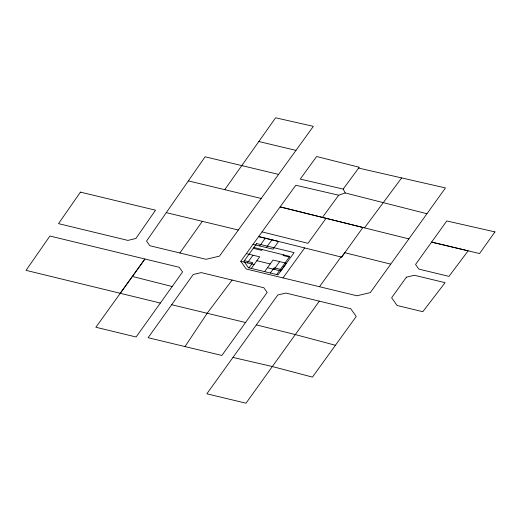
<?xml version="1.0" encoding="UTF-8"?>
<svg xmlns="http://www.w3.org/2000/svg" width="521" height="521" viewBox="0 0 521 521"><rect width="100%" height="100%" fill="white"/><g stroke="black" fill="none" stroke-linecap="round" stroke-linejoin="round"><path stroke-width="0.78" d="M185.001 346.576L207.325 313.036L232.119 280.07M278.579 174.411L205.092 156.795L146.531 241.093L149.859 245.73L206.055 259.315L219.445 256.137L313.368 126.336L275.616 117.798L224.759 189.67M179.869 252.978L202.337 221.334M172.164 286.53L182.565 271.929L179.237 267.293L49.905 236.033L26.05 270.36L160.351 303.053L172.164 286.53L132.386 276.449L95.877 327.247L136.105 336.989L160.351 303.053M171.676 304.726L193.219 274.515L201.23 272.6L263.86 287.755L267.175 292.385L221.874 355.452L148.127 337.699L171.676 304.726L245.528 322.512M132.386 276.449L144.916 258.996L120.266 293.29M232.959 357.432L272.346 366.53L312.45 377.106L356.234 316.468L350.757 308.751L285.834 293.056L277.823 294.964L206.85 393.791L245.997 403.202L319.321 301.151M426.959 213.727L370.301 292.607L356.95 295.778L246.244 269.012L240.767 261.295L295.791 185.248L338.696 195.219L345.208 192.952L426.959 213.727L445.462 187.938L358.624 168.081M247.442 262.91L253.004 255.205M259.686 245.964L265.248 238.26M249.005 267.872L252.75 262.688L244.362 260.669M262.232 249.559L261.653 250.36L253.265 248.341M251.285 268.419L259.673 256.814L246.335 253.597M266.355 247.573L271.923 239.868M264.629 271.636L273.017 260.025L286.355 263.235L280.793 270.94L267.449 267.722M270.347 273.011L274.092 267.827L280.422 269.35M283.476 254.841L282.994 255.505L289.324 257.029M274.124 269.331L279.686 261.627M276.677 274.534L289.774 256.41L253.89 247.482M283.014 277.901L304.661 247.937M319.503 286.719L340.988 256.964L341.62 257.12L362.922 227.475L326.068 218.325L307.996 243.32L262.043 231.878M322.427 217.407L338.696 195.219M343.196 189.084L359.243 167.241L316.599 156.521L300.246 179.087L343.196 189.084L345.208 192.952M401.658 177.921L364.518 227.872M258.813 141.523L295.974 150.374M188.335 180.891L261.184 198.455M166.297 212.64L238.351 230.022M258.579 236.658L278.592 241.477L273.024 249.175L253.017 244.356M256.853 260.721L270.191 263.932M240.774 261.301L254.111 264.512M408.874 238.898L280.135 206.889L326.068 218.325M390.743 264.14L344.791 252.718L341.62 257.12L258.69 236.501M256.319 324.896L295.322 334.573L335.446 345.28M80.423 192.119L58.528 223.639L127.886 240.409L135.903 238.475L155.525 210.197L80.423 192.119M494.95 231.897L479.535 253.545L431.603 242.109L468.151 250.816L448.978 276.377L418.845 269.11L415.556 264.473L446.79 220.95L494.95 231.897M406.419 277.179L391.623 297.784L397.119 305.495L422.792 311.701L445.097 282.682L414.41 275.283L406.419 277.179M256.71 243.581L243.9 261.314L248.465 267.742L278.032 274.86L294.124 252.587L256.71 243.581"/></g></svg>
